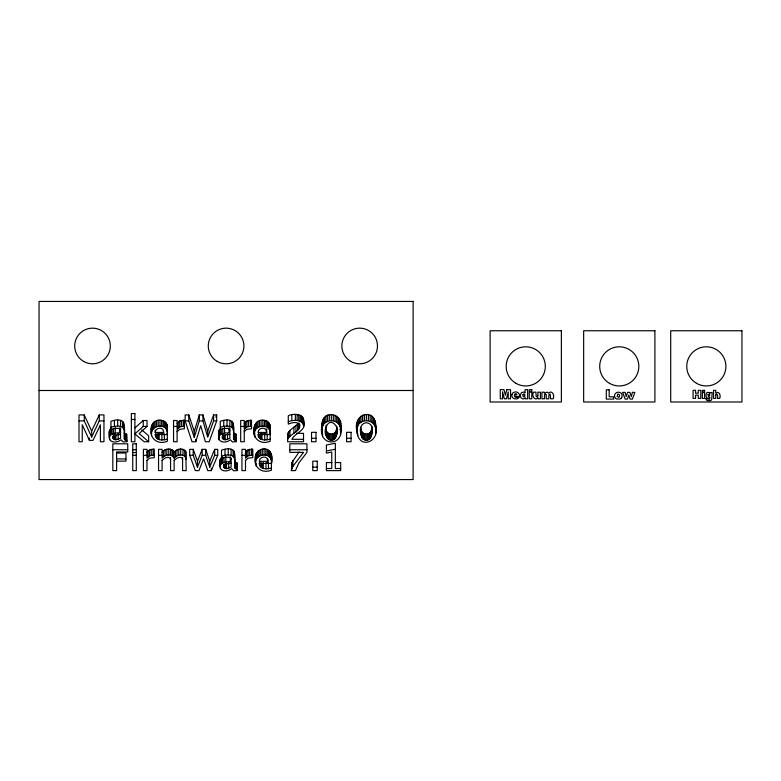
<?xml version="1.0" encoding="UTF-8"?>
<svg xmlns="http://www.w3.org/2000/svg" width="781" height="781" viewBox="0 0 781 781"><rect width="100%" height="100%" fill="white"/><g stroke="black" fill="none" stroke-linecap="round" stroke-linejoin="round"><path stroke-width="1.17" d="M167.388 428.584C169.057 420.168 156.952 417.2 152.754 423.556C146.691 434.392 155.243 446.263 167.319 441.255L167.319 433.104M167.319 439.059C162.907 440.709 155.624 440.64 155.029 434.529L167.388 434.529L167.29 426.006M270.255 428.584C271.925 420.168 259.819 417.2 255.621 423.556C249.559 434.392 258.101 446.263 270.187 441.255L270.187 433.104M270.187 439.059C265.774 440.709 258.491 440.64 257.896 434.529L270.255 434.529L270.158 426.006M271.427 467.917C267.014 469.576 259.731 469.498 259.146 463.397L271.505 463.397C274.717 452.404 265.599 443.667 256.871 452.424C250.808 463.25 259.351 475.121 271.427 470.113L271.427 461.961M271.505 457.441L271.397 454.864M340.662 425.313C345.651 447.435 317.008 447.493 321.967 425.352C321.508 407.545 346.579 414.203 340.018 429.823M375.563 427.695C377.35 407.008 351.831 412.573 357.024 431.307C358.42 450.549 380.806 441.841 375.72 425.313M321.967 431.307C320.044 417.337 342.527 417.298 340.662 431.268M357.024 431.307C355.111 417.337 377.594 417.298 375.72 431.268M326.097 427.432C321.743 435.837 333.057 446.82 336.533 435.144C340.809 426.914 329.67 415.775 326.097 427.432L326.097 425.049M151.407 434.021C150.704 425.147 166.187 422.814 167.29 431.961M254.264 434.021C253.571 425.147 269.055 422.814 270.158 431.961M255.514 462.889C254.821 454.005 270.294 451.672 271.397 460.819M336.533 435.144L336.796 426.25M371.6 435.144C376.735 418.665 356.009 418.753 361.164 435.193C361.418 438.922 365.449 441.402 368.778 439.625C373.308 436.735 370.926 430.643 371.863 426.25M109.242 437.897L109.418 430.77L110.765 428.837L110.765 434.792L109.418 436.716L109.643 439.566C112.298 443.335 117.872 442.368 121.045 439.801L123.095 441.958L126.893 441.646L126.639 434.158L124.55 433.621L124.081 431.834M218.592 437.897L218.758 430.77L220.105 428.837L220.105 434.792L218.758 436.716L218.992 439.566C221.648 443.335 227.212 442.368 230.395 439.801L232.435 441.958L236.243 441.646L235.989 434.158L233.89 433.621L233.421 431.834M219.832 466.765L221.355 463.65L221.355 457.705L219.832 460.81L220.242 468.424C222.888 472.193 228.462 471.226 231.635 468.668L233.685 470.816L237.483 470.513L237.229 463.026L235.14 462.479L234.671 460.692M303.36 421.955C305.234 413.764 293.305 413.11 288.287 415.726L288.287 424.132C291.684 422.765 296.946 420.998 299.533 424.639C300.831 432.049 290.132 433.416 287.623 439.312M303.643 420.178C307.392 430.78 295.452 432.166 291.918 439.312L303.516 439.312M155.194 432.449C155.155 428.603 160.115 426.904 162.819 429.247L163.834 432.449L155.194 432.449L155.194 430.067M299.182 451.906L291.987 462.381L291.352 470.611L295.452 470.611L298.938 462.83L306.953 452.355L306.953 443.803L289.8 443.803L289.8 452.355L303.555 452.355L292.846 466.394L291.352 470.611M325.921 427.295C324.33 434.9 336.006 436.804 336.533 429.189M360.988 427.295C359.387 434.9 371.073 436.804 371.6 429.189M207.707 431.19L213.594 414.936L216.679 414.936L216.679 420.891L209.191 441.753L205.413 441.753L200.707 425.665L195.777 441.753L192.028 441.753L185.146 420.891L185.146 414.936L188.797 414.936L188.797 420.891L194.264 437.37L194.264 431.415L199.301 414.936L202.943 414.936L207.707 431.19L207.707 435.954M194.264 437.37L199.301 420.891L199.301 414.936M215.888 417.132L216.679 414.936M213.594 414.936L213.594 420.891L207.707 437.145L202.943 420.891L202.943 414.936M197.495 461.2L202.133 449.348L205.686 449.348L209.747 461.2L209.747 467.155L214.677 455.303L214.677 449.348L217.723 449.348L217.723 455.303L211.339 470.611L207.766 470.611L203.607 458.759L198.921 470.611L195.328 470.611L189.715 455.303L189.715 449.348L193.2 449.348L197.495 461.2L197.495 467.155L202.133 455.303L202.133 449.348M209.747 461.2L214.677 449.348M91.65 431.073L99.265 414.936L103.961 414.936L103.961 441.753L100.417 441.753L100.417 424.786L93.056 440.357L89.395 440.357L82.249 424.737L82.249 441.753L78.998 441.753L78.998 414.936L84.25 414.936L91.65 431.073L91.65 437.028L99.265 420.891L99.265 414.936M298.889 422.999L289.966 430.399L287.623 433.357L287.623 441.753L303.516 441.753L303.516 433.357L296.555 433.357M146.984 452.228L149.571 449.817L154.257 449.085L154.257 457.627L149.532 458.174L146.984 460.517M154.257 455.04L149.571 455.772L146.984 458.183L146.984 449.348L143.421 449.348L143.421 470.611L146.984 470.611L146.984 460.175M177.102 423.37L179.689 420.959L184.375 420.227L184.375 428.769L179.65 429.316L177.102 431.659M184.375 426.172L179.689 426.914L177.102 429.316L177.102 420.49L173.548 420.49L173.548 441.753L177.102 441.753L177.102 430.194M244.258 423.37L246.845 420.959L251.521 420.227L251.521 428.769L246.806 429.316L244.258 431.659M251.521 426.172L246.845 426.914L244.258 429.316L244.258 420.49L240.694 420.49L240.694 441.753L244.258 441.753L244.258 430.194M245.498 452.228L248.085 449.817L252.771 449.085L252.771 457.627L248.046 458.174L245.498 460.517M252.771 455.04L248.085 455.772L245.498 458.183L245.498 449.348L241.944 449.348L241.944 470.611L245.498 470.611L245.498 460.175M186.161 459.472L185.8 457.568C183.291 453.439 176.691 454.601 174.143 458.183L174.143 452.228C176.691 448.645 183.291 447.484 185.8 451.623L186.161 470.611L182.588 470.611L182.588 457.529M162.106 452.228C164.811 448.47 171.947 447.474 174.143 452.228M174.143 458.183C171.947 453.419 164.811 454.425 162.106 458.183L162.106 449.348L158.553 449.348L158.553 470.611L162.106 470.611L162.106 460.097M134.908 427.92L143.206 420.49L147.033 420.49L147.033 426.446L139.116 433.592L148.673 441.753L148.673 435.798L141.722 429.862M147.033 426.446L143.206 426.446L134.908 433.875L144.134 441.753L148.673 441.753M174.143 460.351L177.102 458.056L179.933 457.295L181.924 457.949L182.588 459.911M162.106 460.351L165.074 458.047L167.856 457.275L169.887 457.939L170.57 459.911M110.765 434.792L115.227 433.035L120.528 432.703L120.528 427.939M220.105 434.792L224.567 433.035L229.868 432.703L229.868 427.939M221.355 463.65L225.816 461.903L231.117 461.561L231.117 457.988M120.528 434.334L114.602 435.173L113.255 436.179L113.03 438.375L115.9 439.83L120.528 438.297L120.528 433.533M229.868 434.334L223.952 435.173L222.595 436.179L222.37 438.375L225.25 439.83L229.868 438.297L229.868 433.533M231.117 463.201L225.192 464.031L223.844 465.037L223.62 467.233L226.5 468.698L231.117 467.155L231.117 462.391M288.287 421.681C293.109 419.719 302.882 419.075 303.643 426.133M126.639 434.158L126.639 440.113L124.55 439.576C124.228 427.139 127.118 415.882 110.941 421.291L110.941 429.54L114.094 428.535L118.556 428.359L119.649 428.857L120.528 430.858M110.941 427.246C115.041 425.967 123.857 424.405 124.081 430.858M235.989 434.158L235.989 440.113L233.89 439.576C233.578 427.139 236.467 415.882 220.291 421.291L220.291 429.54L223.444 428.535L227.896 428.359L228.999 428.857L229.868 430.858M220.291 427.246C224.381 425.967 233.197 424.405 233.421 430.858M237.229 463.026L237.229 468.971L235.14 468.434C234.817 455.997 237.717 444.75 221.531 450.159L221.531 458.408L224.684 457.393L229.145 457.217L230.239 457.715L231.117 459.716M221.531 456.104C225.631 454.825 234.446 453.273 234.671 459.716M326.419 450.969L335.332 449.231M160.066 433.806L163.522 433.875M262.933 433.806L266.38 433.875M267.629 462.742L265.979 462.899L265.979 468.844M39.05 390.5L413.11 390.5M131.354 419.495L134.908 419.495M78.998 420.891L84.25 420.891L91.65 437.028M99.265 420.891L103.961 420.891M185.146 420.891L188.797 420.891M199.301 420.891L202.943 420.891M213.594 420.891L216.679 420.891M173.548 426.446L177.102 426.446M240.694 426.446L244.258 426.446M266.702 432.449L258.062 432.449C258.023 428.603 262.972 426.904 265.686 429.247L266.702 432.449L266.702 428.876M311.531 438.268L315.993 438.268M346.598 438.268L351.05 438.268M112.815 449.749L127.742 449.749M132.741 449.749L136.294 449.749M289.8 449.749L306.953 449.749M132.741 452.531L136.294 452.531M116.603 453L125.956 453L125.956 461.141L116.603 461.141M132.741 455.303L136.294 455.303M143.421 455.303L146.984 455.303M158.553 455.303L162.106 455.303M189.715 455.303L193.2 455.303L197.495 467.155M202.133 455.303L205.686 455.303L209.747 467.155M214.677 455.303L217.723 455.303M241.944 455.303L245.498 455.303M125.956 458.955L116.603 458.955L116.603 451.965L127.742 451.965L127.742 443.803L112.815 443.803L112.815 470.611L116.603 470.611L116.603 459.921M267.951 461.307L259.302 461.307C259.272 457.461 264.222 455.762 266.926 458.105L267.951 461.307L267.951 458.925M331.759 462.567L326.419 462.567L326.419 470.611L340.682 470.611L340.682 462.567L335.332 462.567M312.781 467.126L317.232 467.126M326.419 468.522L331.759 468.522L331.759 451.994L326.419 453.107L326.419 445.014L335.332 443.276L335.332 468.522L340.682 468.522M188.797 414.936L194.264 431.415M218.592 431.952L218.992 439.566M109.242 431.952L109.643 439.566M235.989 440.113L236.243 441.646M237.229 468.971L237.483 470.513M126.639 440.113L126.893 441.646M254.264 428.076L254.948 437.272M255.514 456.934L255.69 458.642M151.407 428.076L151.573 429.784M357.024 425.352L357.19 427.685M321.967 425.352L322.123 427.685M375.563 422.98L375.563 433.65M375.085 420.891L375.085 426.846M374.275 419.036L374.275 424.991M373.152 417.415L373.152 423.37M371.766 416.107L371.766 422.062M371.16 430.731L371.16 436.686M370.536 431.991L370.536 437.946M370.174 415.17L370.174 421.125M369.745 432.967L369.745 438.922M368.778 433.67L368.778 439.625M368.378 414.604L368.378 420.559M367.626 434.09L367.626 440.045M366.377 414.418L366.377 420.373M366.309 434.236L366.309 440.181M365.02 434.09L365.02 440.045M364.376 414.604L364.376 420.559M363.907 433.68L363.907 439.625M362.96 432.986L362.96 438.932M362.579 415.17L362.579 421.125M362.189 432.01L362.189 437.965M361.164 429.238L361.164 435.193M360.988 416.107L360.988 422.062M359.602 417.415L359.602 423.37M358.479 419.046L358.479 424.991M357.669 420.9L357.669 426.856M357.669 433.348L357.669 435.73M357.19 423.009L357.19 433.631M340.496 422.98L340.496 433.65M340.018 420.891L340.018 426.846M339.208 419.036L339.208 424.991M338.085 417.415L338.085 423.37M336.699 416.107L336.699 422.062M336.094 430.731L336.094 436.686M335.479 431.991L335.479 437.946M335.108 415.17L335.108 421.125M334.678 432.967L334.678 438.922M333.712 433.67L333.712 439.625M333.311 414.604L333.311 420.559M332.56 434.09L332.56 440.045M331.31 414.418L331.31 420.373M331.242 434.236L331.242 440.181M329.953 434.09L329.953 440.045M329.309 414.604L329.309 420.559M328.84 433.68L328.84 439.625M327.893 432.986L327.893 438.932M327.512 415.17L327.512 421.125M327.122 432.01L327.122 437.965M326.097 429.238L326.097 435.193M325.921 416.107L325.921 422.062M324.535 417.415L324.535 423.37M323.412 419.046L323.412 424.991M322.602 420.9L322.602 426.856M322.602 433.348L322.602 435.73M322.123 423.009L322.123 433.631M303.506 418.938L303.506 424.893M303.077 417.835L303.077 423.78M302.364 416.849L302.364 422.804M301.368 416L301.368 421.945M300.138 415.307L300.138 421.262M299.631 424.005L299.631 427.578M298.889 424.19L298.889 428.945M298.723 414.809L298.723 420.764M297.659 424.376L297.659 430.331M297.131 414.516L297.131 420.471M295.94 425.762L295.94 431.717M295.345 414.418L295.345 420.373M293.9 427.187L293.9 433.143M292.846 460.439L292.846 466.394M291.987 462.381L291.987 468.336M291.83 414.75L291.83 420.695M289.966 430.399L289.966 436.354M288.589 431.913L288.589 437.858M271.524 456.582L271.505 463.397M271.036 453.361L271.036 459.316M270.431 452.062L270.431 458.017M270.275 427.724L270.255 434.529M269.787 424.503L269.787 430.458M269.582 450.969L269.582 456.924M269.181 423.204L269.181 429.159M268.508 450.11L268.508 456.065M268.449 462.664L268.449 468.62M268.332 422.111L268.332 428.066M267.268 421.252L267.268 427.197M267.209 433.806L267.209 439.752M267.239 449.495L267.239 455.45M265.989 420.637L265.989 426.582M265.765 449.124L265.765 455.079M264.739 434.031L264.739 439.986M264.515 420.266L264.515 426.211M264.085 448.997L264.085 454.952M263.285 462.557L263.285 468.502M262.846 420.139L262.846 426.094M262.289 449.143L262.289 455.089M262.182 463.318L262.182 468.083M262.035 433.689L262.035 439.644M261.235 462.723L261.235 467.487M261.049 420.276L261.049 426.231M260.932 433.27L260.932 439.225M260.669 449.553L260.669 455.508M259.995 433.865L259.995 438.619M259.858 462.206L259.858 465.779M259.419 420.695L259.419 426.651M259.214 450.256L259.214 456.202M258.618 433.348L258.618 436.921M257.964 421.389L257.964 427.344M257.925 451.223L257.925 457.178M256.871 452.424L256.871 458.369M256.676 422.365L256.676 428.32M256.119 453.771L256.119 459.716M256.197 463.748L256.197 466.13M255.621 423.556L255.621 429.511M255.66 455.274L255.69 464.597M254.87 424.903L254.87 430.858M254.421 426.416L254.44 435.73M251.638 449.016L251.638 454.972M250.389 420.158L250.389 426.104M249.744 449.212L249.744 455.167M248.495 420.354L248.495 426.309M248.085 449.817L248.085 455.772M246.845 420.959L246.845 426.914M246.669 450.822L246.669 456.778M245.429 421.965L245.429 427.91M236.545 463.074L236.545 469.03M235.725 462.928L235.725 468.883M235.306 434.216L235.306 440.172M235.14 462.479L235.14 468.434M234.788 461.737L234.788 467.692M234.485 434.07L234.485 440.025M234.28 451.643L234.28 457.598M233.89 433.621L233.89 439.576M233.792 450.832L233.792 456.778M233.539 432.879L233.539 438.834M233.109 450.168L233.109 456.124M233.031 422.785L233.031 428.74M232.543 421.965L232.543 427.92M231.859 421.31L231.859 427.266M231.117 449.3L231.117 455.255M230.268 456.797L230.268 461.561M229.868 420.442L229.868 426.397M229.018 427.939L229.018 432.703M228.765 462.352L228.765 468.307M228.267 449.016L228.267 454.972M227.515 433.494L227.515 439.449M227.017 420.158L227.017 426.104M226.5 462.742L226.5 468.698M225.816 455.948L225.816 461.903M225.299 463.758L225.299 468.522M225.25 435.066L225.25 439.83M225.006 449.3L225.006 455.255M224.567 427.09L224.567 433.035M224.293 464.431L224.293 468.004M224.049 434.9L224.049 439.664M224.03 457.559L224.03 462.323M223.766 420.442L223.766 426.387M223.62 464.851L223.62 467.233M223.044 434.382L223.044 439.137M222.78 428.701L222.78 433.455M222.536 456.953L222.536 462.908M222.37 435.993L222.37 438.375M221.287 429.286L221.287 434.051M220.506 458.593L220.506 464.549M220.008 459.628L220.008 465.583M219.266 429.735L219.266 435.681M218.758 430.77L218.758 436.716M211.339 468.229L211.339 470.611M205.686 449.348L205.686 455.303M195.777 439.371L195.777 441.753M193.2 449.348L193.2 455.303M185.8 451.623L185.8 457.568M184.736 450.188L184.736 456.143M183.232 420.158L183.232 426.104M183.018 449.3L183.018 455.255M181.348 420.354L181.348 426.309M180.714 448.997L180.714 454.952M179.689 420.959L179.689 426.914M178.781 449.202L178.781 455.157M178.273 421.965L178.273 427.91M177.043 449.807L177.043 455.762M175.5 450.813L175.5 456.768M174.143 460.097L174.143 470.611L170.57 470.611L170.57 457.529M173.275 450.822L173.275 456.778M172.084 449.817L172.084 455.772M170.59 449.212L170.59 455.167M168.784 449.016L168.784 454.972M167.407 427.724L167.388 434.529M166.929 424.503L166.929 430.458M166.831 449.212L166.831 455.167M166.314 423.204L166.314 429.159M165.474 422.111L165.474 428.066M165.074 449.817L165.074 455.772M164.4 421.252L164.4 427.197M164.342 433.806L164.342 439.752M163.493 450.822L163.493 456.778M163.122 420.637L163.122 426.582M161.872 434.031L161.872 439.986M161.647 420.266L161.647 426.211M159.978 420.139L159.978 426.094M159.168 433.689L159.168 439.644M158.182 420.276L158.182 426.231M158.065 433.27L158.065 439.225M157.127 433.865L157.127 438.619M156.561 420.695L156.561 426.651M155.751 433.348L155.751 436.921M155.097 421.389L155.097 427.344M153.808 422.365L153.808 428.32M153.115 449.016L153.115 454.972M152.754 423.556L152.754 429.511M152.002 424.903L152.002 430.858M151.553 426.416L151.573 435.73M151.221 449.212L151.221 455.167M149.571 449.817L149.571 455.772M148.156 450.822L148.156 456.778M143.206 420.49L143.206 426.446M125.956 434.216L125.956 440.172M125.136 434.07L125.136 440.025M124.55 433.621L124.55 439.576M124.199 432.879L124.199 438.834M123.691 422.785L123.691 428.74M123.203 421.965L123.203 427.92M122.519 421.31L122.519 427.266M120.528 420.442L120.528 426.397M119.678 427.939L119.678 432.703M118.165 433.494L118.165 439.449M117.677 420.158L117.677 426.104M115.9 435.066L115.9 439.83M115.227 427.09L115.227 433.035M114.7 434.9L114.7 439.664M114.416 420.442L114.416 426.387M113.704 434.382L113.704 439.137M113.44 428.701L113.44 433.455M113.03 435.993L113.03 438.375M111.947 429.286L111.947 434.051M109.916 429.735L109.916 435.681M109.418 430.77L109.418 436.716M89.395 437.975L89.395 440.357M84.25 414.936L84.25 420.891M621.139 398.251A3.251 3.251 0 0 0 622.096 396.455L621.959 394.444A3.212 3.212 0 0 0 620.065 392.521C616.785 390.842 612.734 394.747 615.145 397.871A3.407 3.407 0 0 0 616.834 399.032L619.919 398.993A3.309 3.309 0 0 0 621.588 397.724M705.926 398.515L706.288 399.94L707.498 400.624L710.349 400.614L711.676 399.813L712.184 392.55L710.085 392.55L710.085 393.419C704.921 388.655 704.442 401.493 709.929 397.304L709.392 399.286L705.926 398.515M520.4 394.649C519.404 397.529 523.202 400.682 525.262 397.822L525.262 398.798L527.634 398.798L527.634 389.66L525.066 389.66L525.066 392.833A2.441 2.441 0 0 0 523.7 392.082L521.562 392.521L520.4 394.649M511.906 394.766C510.833 399.032 517.588 400.546 519.355 397.08L515.704 397.461L514.415 396.113C523.29 399.247 518.984 389.973 514.015 392.267A3.192 3.192 0 0 0 512.395 393.507L511.906 394.766M537.855 395.362L537.562 396.611L536.176 396.699L535.942 392.179L533.394 392.179C531.49 395.362 534.604 401.649 538.021 397.724L538.021 398.798L540.393 398.798L540.393 392.179L537.855 392.179L537.855 395.362M715.826 394.913L715.767 398.388L713.531 398.388L713.531 390.334L715.767 390.334L715.767 393.302C718.95 390.227 721.185 395.742 719.701 398.388L717.456 398.388C718.071 397.353 717.563 392.462 715.826 394.913M522.958 394.786L523.192 396.709L524.764 396.709L524.754 394.307L523.514 394.014L522.958 394.786M708.045 394.766C708.455 399.852 711.52 392.189 708.045 394.766M544.562 394.776L544.494 398.798L541.946 398.798L541.946 392.179L544.318 392.179L544.318 393.146L547.315 392.101L548.613 393.146C552.118 389.426 554.959 395.703 553.173 398.798L550.634 398.798L550.175 394.102L548.897 394.766L548.828 398.798L546.29 398.798L546.241 394.561L545.489 394.005L544.562 394.776M619.577 395.723L618.816 397.402L617.127 396.523L617.82 394.102L619.226 394.425L619.577 395.723M514.533 394.385L514.425 394.903L516.924 394.903L516.153 393.614L514.533 394.385M506.82 389.66L505.395 395.225L503.97 389.66L500.26 389.66L500.26 398.798L502.564 398.798L502.564 391.837L504.341 398.798L506.439 398.798L508.216 391.837L508.216 398.798L510.53 398.798L510.53 389.66L506.82 389.66M632.395 392.384L631.321 396.611L629.896 392.384L627.573 392.384L626.216 396.602L625.142 392.384L622.652 392.384L625.142 399.091L627.436 399.091L628.754 395.049L630.111 399.091L632.395 399.091L634.865 392.384L632.395 392.384M413.11 301.446L39.05 301.446L39.05 479.554L413.11 479.554L413.11 301.446M561.373 330.753L490.126 330.753L490.126 401.99L561.373 401.99L561.373 330.753M654.898 330.753L583.651 330.753L583.651 401.99L654.898 401.99L654.898 330.753M741.95 330.753L670.703 330.753L670.703 401.99L741.95 401.99L741.95 330.753M531.802 389.66L529.264 389.66L529.264 391.388L531.802 391.388L531.802 389.66M609.18 389.826L606.31 389.826L606.31 399.091L613.641 399.091L613.641 396.807L609.18 396.807L609.18 389.826M695.559 390.334L693.079 390.334L693.079 398.388L695.559 398.388L695.559 395.127L698.282 395.127L698.282 398.388L700.782 398.388L700.782 390.334L698.282 390.334L698.282 393.155L695.559 393.155L695.559 390.334M704.599 390.334L702.363 390.334L702.363 391.857L704.599 391.857L704.599 390.334M531.802 392.179L529.264 392.179L529.264 398.798L531.802 398.798L531.802 392.179M704.599 392.55L702.363 392.55L702.363 398.388L704.599 398.388L704.599 392.55M134.908 413.549L131.354 413.549L131.354 441.753L134.908 441.753L134.908 413.549M315.993 432.313L311.531 432.313L311.531 441.753L315.993 441.753L315.993 432.313M351.05 432.313L346.598 432.313L346.598 441.753L351.05 441.753L351.05 432.313M136.294 443.803L132.741 443.803L132.741 470.611L136.294 470.611L136.294 443.803M317.232 461.18L312.781 461.18L312.781 470.611L317.232 470.611L317.232 461.18M696.545 383.325A19.564 19.564 0 0 0 725.9 366.377A19.564 19.564 0 0 0 696.545 349.429A19.564 19.564 0 0 0 696.545 383.325M609.492 383.325A19.564 19.564 0 0 0 638.838 366.377A19.564 19.564 0 0 0 609.492 349.429A19.564 19.564 0 0 0 609.492 383.325M515.968 383.325A19.564 19.564 0 0 0 545.314 366.377A19.564 19.564 0 0 0 515.968 349.429A19.564 19.564 0 0 0 515.968 383.325M83.606 361.398A17.807 17.807 0 0 0 110.326 345.973A17.807 17.807 0 0 0 83.606 330.548A17.807 17.807 0 0 0 83.606 361.398M350.767 361.398A17.807 17.807 0 0 0 377.487 345.973A17.807 17.807 0 0 0 350.767 330.548A17.807 17.807 0 0 0 350.767 361.398M217.186 361.398A17.807 17.807 0 0 0 243.906 345.973A17.807 17.807 0 0 0 217.186 330.548A17.807 17.807 0 0 0 217.186 361.398"/></g></svg>
